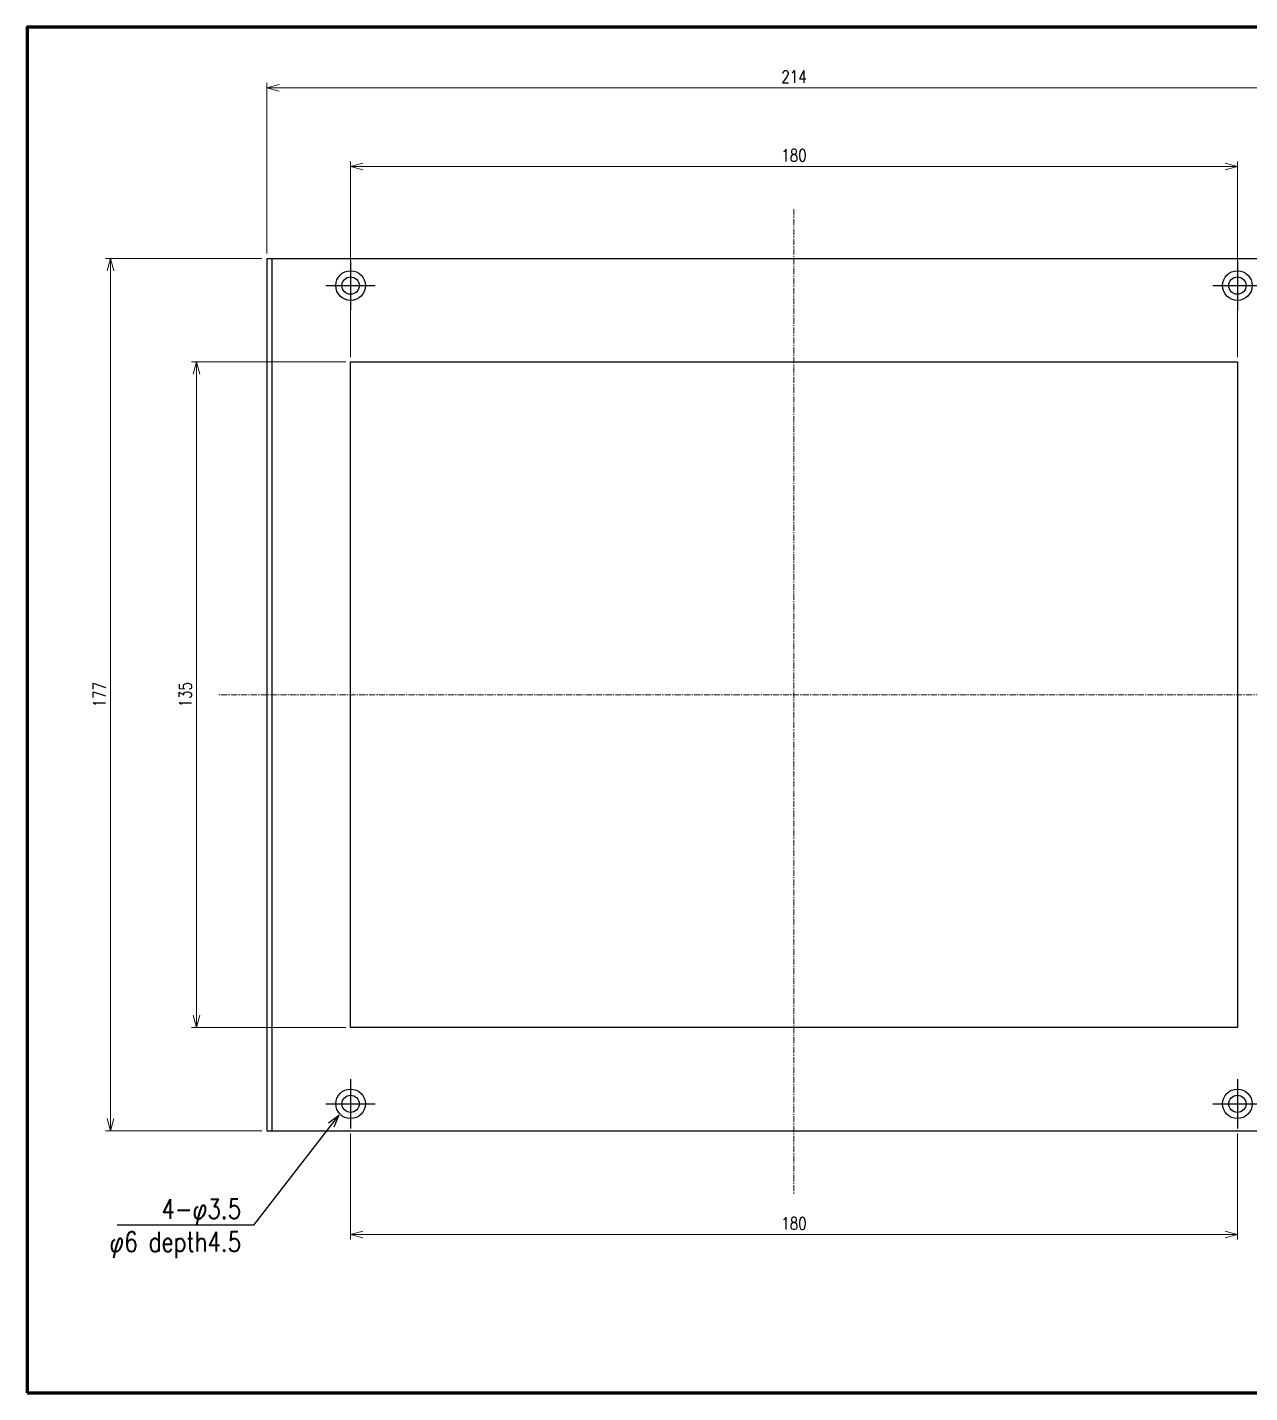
# Model space of a CAD drawing. Header units: millimetres. Extents: x 4 to 387, y 0 to 281.
# Drawn here: x 4 to 252.1, y 4 to 281 of the extents above; entities that cross this region are included whole.
import ezdxf
from ezdxf import colors
from ezdxf.entities.mleader import LeaderData, LeaderLine
from ezdxf.math import Vec2, Vec3

# ---------------------------------------------------------------- set-up
doc = ezdxf.new("R2010")
doc.units = ezdxf.units.MM
doc.linetypes.add('CENTER', pattern=[2, 1.25, -0.25, 0.25, -0.25])
doc.layers.get('0').update_dxf_attribs({"lineweight": 30})
doc.layers.get('Defpoints').update_dxf_attribs({"lineweight": 9})
for name, color, linetype, lineweight in [('2KD_寸法１', 7, 'Continuous', 15), ('2KD_寸法１ @ 1', 7, 'Continuous', 15), ('AUX', 7, 'Continuous', 40)]:
    doc.layers.add(name, color=color, linetype=linetype, lineweight=lineweight)
doc.styles.get("Standard").update_dxf_attribs({"font": 'simplex.shx', "width": 0.8, "bigfont": 'extfont.shx'})
doc.dimstyles.new('KD-STD', dxfattribs={"dimscale": 0, "dimtxt": 2.5, "dimasz": 2.5, "dimexe": 1, "dimexo": 1, "dimgap": 1, "dimtad": 1, "dimdsep": 46, "dimtxsty": 'Standard', "dimblk": 'OPEN30', "dimcen": 0, "dimadec": 0, "dimazin": 0, "dimtfac": 1, "dimtmove": 0, "dimatfit": 3, "dimldrblk": 'OPEN30', "dimfxl": 1, "dimtfill": 1, "dimtolj": 1, "dimtzin": 0, "dimlwd": 15, "dimlwe": 15, "dimarcsym": 0})

# ---------------------------------------------------------------- blocks, each defined once
blk = doc.blocks.new('_Open30')
at = {"lineweight": -2}
for p, q in [((-1, 0.26794919), (0, 0)), ((0, 0), (-1, -0.26794919)), ((0, 0), (-1, 0))]:
    blk.add_line(p, q, dxfattribs=at)
blk = doc.blocks.new('*D29')
at = {"layer": '2KD_寸法１', "color": 0, "lineweight": 15}
for p, q in [((69.62320574902184, 214.1028505936803), (69.62320574902184, 253.7619096492572)), ((72.12320574902184, 252.7619096492572), (247.1232057490218, 252.7619096492572)), ((249.6232057490218, 214.1028505936803), (249.6232057490218, 253.7619096492572))]:
    blk.add_line(p, q, dxfattribs=at)
at = {"layer": 'Defpoints', "color": 0}
for p in [(249.6232057490218, 252.7619096492572), (69.62320574902184, 213.1028505936803), (249.6232057490218, 213.1028505936803)]:
    blk.add_point(p, dxfattribs=at)
at = {"layer": '2KD_寸法１', "color": 0, "lineweight": 15, "xscale": 2.5, "yscale": 2.5, "zscale": 2.5, "rotation": 180}
blk.add_blockref('_Open30', (69.62320574902184, 252.7619096492572), dxfattribs=at)
at = {"layer": '2KD_寸法１', "color": 0, "lineweight": 15, "xscale": 2.5, "yscale": 2.5, "zscale": 2.5}
blk.add_blockref('_Open30', (249.6232057490218, 252.7619096492572), dxfattribs=at)
at = {"layer": '2KD_寸法１', "color": 0, "insert": (159.6232057490218, 255.0119096492572), "char_height": 2.5, "attachment_point": 5, "bg_fill": 3, "box_fill_scale": 1.1, "bg_fill_color": 9, "bg_fill_true_color": 13158600, "bg_fill_transparency": 4393222}
blk.add_mtext('\\A1;180', dxfattribs=at)
blk = doc.blocks.new('*D30')
at = {"layer": '2KD_寸法１', "color": 0, "lineweight": 15}
for p, q in [((52.62320574902185, 235.1028505936803), (52.62320574902185, 269.7286772454959)), ((55.12320574902185, 268.7286772454959), (264.1232057490218, 268.7286772454959)), ((266.6232057490218, 235.1028505936803), (266.6232057490218, 269.7286772454959))]:
    blk.add_line(p, q, dxfattribs=at)
at = {"layer": 'Defpoints', "color": 0}
for p in [(266.6232057490218, 268.7286772454959), (52.62320574902185, 234.1028505936803), (266.6232057490218, 234.1028505936803)]:
    blk.add_point(p, dxfattribs=at)
at = {"layer": '2KD_寸法１', "color": 0, "lineweight": 15, "xscale": 2.5, "yscale": 2.5, "zscale": 2.5, "rotation": 180}
blk.add_blockref('_Open30', (52.62320574902185, 268.7286772454959), dxfattribs=at)
at = {"layer": '2KD_寸法１', "color": 0, "lineweight": 15, "xscale": 2.5, "yscale": 2.5, "zscale": 2.5}
blk.add_blockref('_Open30', (266.6232057490218, 268.7286772454959), dxfattribs=at)
at = {"layer": '2KD_寸法１', "color": 0, "insert": (159.6232057490218, 270.9786772454959), "char_height": 2.5, "attachment_point": 5, "bg_fill": 3, "box_fill_scale": 1.1, "bg_fill_color": 9, "bg_fill_true_color": 13158600, "bg_fill_transparency": 4393942}
blk.add_mtext('\\A1;214', dxfattribs=at)
blk = doc.blocks.new('*D33')
at = {"layer": '2KD_寸法１', "color": 0, "lineweight": 15}
for p, q in [((69.62320574902184, 56.60285059368045), (69.62320574902184, 35.0874633295698)), ((249.6232057490218, 56.60285059368045), (249.6232057490218, 35.0874633295698)), ((72.12320574902184, 36.0874633295698), (247.1232057490218, 36.0874633295698))]:
    blk.add_line(p, q, dxfattribs=at)
at = {"layer": 'Defpoints', "color": 0}
for p in [(69.62320574902184, 57.60285059368045), (249.6232057490218, 57.60285059368045), (249.6232057490218, 36.0874633295698)]:
    blk.add_point(p, dxfattribs=at)
at = {"layer": '2KD_寸法１', "color": 0, "lineweight": 15, "xscale": 2.5, "yscale": 2.5, "zscale": 2.5, "rotation": 180}
blk.add_blockref('_Open30', (69.62320574902184, 36.0874633295698), dxfattribs=at)
at = {"layer": '2KD_寸法１', "color": 0, "lineweight": 15, "xscale": 2.5, "yscale": 2.5, "zscale": 2.5}
blk.add_blockref('_Open30', (249.6232057490218, 36.0874633295698), dxfattribs=at)
at = {"layer": '2KD_寸法１', "color": 0, "insert": (159.6232057490218, 38.3374633295698), "char_height": 2.5, "attachment_point": 5, "bg_fill": 3, "box_fill_scale": 1.1, "bg_fill_color": 9, "bg_fill_true_color": 13158600, "bg_fill_transparency": 4391590}
blk.add_mtext('\\A1;180', dxfattribs=at)
blk = doc.blocks.new('*D34')
at = {"layer": '2KD_寸法１', "color": 0, "lineweight": 15}
for p, q in [((68.62320574902184, 213.1028505936803), (37.35037689261047, 213.1028505936803)), ((38.35037689261044, 80.60285059368044), (38.35037689261047, 210.6028505936803)), ((68.62320574902184, 78.10285059368044), (37.35037689261043, 78.10285059368044))]:
    blk.add_line(p, q, dxfattribs=at)
at = {"layer": 'Defpoints', "color": 0}
for p in [(38.35037689261047, 213.1028505936803), (69.62320574902184, 213.1028505936803), (69.62320574902184, 78.10285059368044)]:
    blk.add_point(p, dxfattribs=at)
at = {"layer": '2KD_寸法１', "color": 0, "lineweight": 15, "xscale": 2.5, "yscale": 2.5, "zscale": 2.5}
for p, rotation in [((38.35037689261047, 213.1028505936803), 90), ((38.35037689261044, 78.10285059368044), 270)]:
    blk.add_blockref('_Open30', p, dxfattribs=dict(at, rotation=rotation))
at = {"layer": '2KD_寸法１', "color": 0, "insert": (36.10037689261043, 145.6028505936804), "char_height": 2.5, "attachment_point": 5, "rotation": 90, "bg_fill": 3, "box_fill_scale": 1.1, "bg_fill_color": 9, "bg_fill_true_color": 13158600, "bg_fill_transparency": 4393846}
blk.add_mtext('\\A1;135', dxfattribs=at)
blk = doc.blocks.new('*D35')
at = {"layer": '2KD_寸法１', "color": 0, "lineweight": 15}
for p, q in [((51.62320574902185, 234.1028505936803), (19.88780640049917, 234.1028505936803)), ((20.88780640049916, 231.6028505936803), (20.88780640049913, 59.60285059368046)), ((51.62320574902185, 57.10285059368045), (19.88780640049913, 57.10285059368046))]:
    blk.add_line(p, q, dxfattribs=at)
at = {"layer": 'Defpoints', "color": 0}
for p in [(52.62320574902185, 234.1028505936803), (20.88780640049913, 57.10285059368046), (52.62320574902185, 57.10285059368045)]:
    blk.add_point(p, dxfattribs=at)
at = {"layer": '2KD_寸法１', "color": 0, "lineweight": 15, "xscale": 2.5, "yscale": 2.5, "zscale": 2.5}
for p, rotation in [((20.88780640049917, 234.1028505936803), 90), ((20.88780640049913, 57.10285059368046), 270)]:
    blk.add_blockref('_Open30', p, dxfattribs=dict(at, rotation=rotation))
at = {"layer": '2KD_寸法１', "color": 0, "insert": (18.63780640049913, 145.6028505936804), "char_height": 2.5, "attachment_point": 5, "rotation": 90, "bg_fill": 3, "box_fill_scale": 1.1, "bg_fill_color": 9, "bg_fill_true_color": 13158600, "bg_fill_transparency": 4393954}
blk.add_mtext('\\A1;177', dxfattribs=at)
blk = doc.blocks.new('A$C23C62208')
for p, q in [((-106.9999999999999, 0), (106.9999999999999, 0)), ((-106.9999999999999, 0), (-106.9999999999999, -176.9999999999999)), ((-105.9999999999999, 0), (-105.9999999999999, -176.9999999999999)), ((105.9999999999999, 0), (105.9999999999999, -176.9999999999999)), ((106.9999999999999, -176.9999999999999), (106.9999999999999, 0)), ((-89.99999999999994, -0.5), (-89.99999999999994, -10.5)), ((89.99999999999994, -0.5), (89.99999999999994, -10.5)), ((-94.99999999999994, -5.499999999999886), (-84.99999999999991, -5.499999999999886)), ((84.99999999999991, -5.499999999999886), (94.99999999999994, -5.499999999999886)), ((-89.99999999999994, -21), (89.99999999999994, -21)), ((-89.99999999999994, -155.9999999999999), (-89.99999999999994, -21)), ((89.99999999999994, -21), (89.99999999999994, -155.9999999999999)), ((89.99999999999994, -155.9999999999999), (-89.99999999999994, -155.9999999999999)), ((-89.99999999999994, -166.4999999999999), (-89.99999999999994, -176.4999999999998)), ((89.99999999999994, -166.4999999999999), (89.99999999999994, -176.4999999999998)), ((-94.99999999999994, -171.4999999999999), (-84.99999999999991, -171.4999999999999)), ((84.99999999999991, -171.4999999999999), (94.99999999999994, -171.4999999999999)), ((-106.9999999999999, -176.9999999999999), (106.9999999999999, -176.9999999999999)), ((98.99999999999996, -190.4999999999999), (98.99999999999996, -176.9999999999999)), ((101.9999999999999, -190.4999999999999), (101.9999999999999, -176.9999999999999)), ((111.5999999999999, -191.9999999999999), (103.4999999999999, -191.9999999999999)), ((111.5999999999999, -194.9999999999999), (103.4999999999999, -194.9999999999999))]:
    blk.add_line(p, q)
for points in [[(111.5499999999999, -194.9999999999999), (111.5150999999999, -194.9971999999979), (111.4805000000001, -194.9885999999968), (111.4464999999998, -194.9744999999964), (111.4131999999999, -194.9547999999921), (111.3810000000001, -194.9296999999931), (111.3499999999999, -194.8994999999993), (111.3205999999999, -194.8643999999912), (111.2929, -194.8245000000023), (111.2671999999999, -194.7802999999984), (111.2435999999999, -194.7320999999936), (111.2222999999999, -194.6800999999976), (111.2035999999999, -194.6249999999999), (111.1874999999999, -194.5668999999904), (111.1740999999999, -194.5064999999885), (111.1636000000001, -194.4440999999931), (111.1561, -194.3802999999897), (111.1514999999999, -194.3153999999919), (111.1500000000001, -194.2499999999999), (111.1514999999999, -194.1845999999931), (111.1561, -194.1196999999954), (111.1636000000001, -194.0558999999919), (111.1740999999999, -193.9934999999966), (111.1874999999999, -193.9330999999945), (111.2035999999999, -193.8749999999999), (111.2222999999999, -193.819900000002), (111.2435999999999, -193.7678999999914), (111.2671999999999, -193.7197000000013), (111.2929, -193.6754999999972), (111.3205999999999, -193.6355999999938), (111.3499999999999, -193.6005), (111.3810000000001, -193.5702999999918), (111.4131999999999, -193.5451999999931), (111.4464999999998, -193.5254999999886), (111.4805000000001, -193.5113999999883), (111.5150999999999, -193.5028000000018), (111.5499999999999, -193.4999999999999)], [(111.5499999999999, -193.4999999999999), (111.5065999999999, -193.4885999999968), (111.4645, -193.4547999999921), (111.4249999999999, -193.3994999999994), (111.3892999999999, -193.3245999999924), (111.3585, -193.2320999999936), (111.3334999999999, -193.1249999999998), (111.3151, -193.0064999999885), (111.3037999999999, -192.8802999999897), (111.2999999999999, -192.7499999999999), (111.3037999999999, -192.6198000000002), (111.3151, -192.4934999999966), (111.3334999999999, -192.3749999999999), (111.3585, -192.2678999999913), (111.3892999999999, -192.1754999999972), (111.4249999999999, -192.1005000000002), (111.4645, -192.0452999999976), (111.5065999999999, -192.0113999999882), (111.5499999999999, -191.9999999999999)], [(111.5499999999999, -193.4999999999999), (111.5933999999999, -193.5113999999883), (111.6355000000001, -193.5452999999978), (111.6749999999999, -193.6005), (111.7107000000001, -193.6754999999972), (111.7415000000001, -193.7678999999914), (111.7664999999999, -193.8749999999999), (111.7849000000001, -193.9934999999966), (111.7961999999999, -194.1198000000002), (111.7999999999999, -194.2499999999999), (111.7961999999999, -194.3802999999897), (111.7849000000001, -194.5064999999885), (111.7664999999999, -194.6249999999999), (111.7415000000001, -194.7320999999936), (111.7107000000001, -194.8245999999925), (111.6749999999999, -194.8994999999993), (111.6355000000001, -194.9547999999921), (111.5933999999999, -194.9885999999968), (111.5499999999999, -194.9999999999999)]]:
    blk.add_lwpolyline(points)
for centre, radius in [((-89.99999999999994, -5.499999999999886), 3), ((89.99999999999994, -5.499999999999886), 3), ((-89.99999999999994, -5.499999999999886), 1.75), ((89.99999999999994, -5.499999999999886), 1.75), ((-89.99999999999994, -171.4999999999999), 3), ((89.99999999999994, -171.4999999999999), 3), ((-89.99999999999994, -171.4999999999999), 1.75), ((89.99999999999994, -171.4999999999999), 1.75)]:
    blk.add_circle(centre, radius)
for radius in [4.5, 1.5]:
    blk.add_arc((103.4999999999999, -190.4999999999999), radius, 180, 270)

msp = doc.modelspace()

# ---------------------------------------------------------------- linework, layer by layer
at = {"layer": '2KD_寸法１', "color": 2, "linetype": 'CENTER'}
for p, q in [((159.623205749022, 244.1028505936803), (159.623205749022, 44.10285059368044)), ((276.6232057490218, 145.6028505936804), (42.62320574902196, 145.6028505936804))]:
    msp.add_line(p, q, dxfattribs=at)
at = {"layer": 'AUX', "lineweight": 70}
msp.add_lwpolyline([(3.999999758280865, 4.000000249163575), (386.9999997582809, 4.000000249163575), (386.9999997582809, 281.0000002491635), (3.999999758280865, 281.0000002491635)], close=True, dxfattribs=at)

# ---------------------------------------------------------------- leaders
at = {"layer": '2KD_寸法１ @ 1'}
ml = msp.add_multileader_mtext('Standard', dxfattribs=at)
ml.set_content('4-φ3.5\\Pφ6 depth4.5', color=256)
ml.set_leader_properties()
ml.set_arrow_properties(name='OPEN30')
ml.build(insert=Vec2(0, 0))
ml.multileader.update_dxf_attribs({"text_right_attachment_type": 6, "dogleg_length": 1.5, "arrow_head_size": 2.5})
ctx = ml.context
ctx.base_point, ctx.arrow_head_size, ctx.landing_gap_size, ctx.plane_origin = Vec3(17.97696473901181, 40.62182113914216), 2.5, 1, Vec3(67.22102262354154, 60.28805765284858)
ctx.right_attachment, ctx.text_align_type = 6, 2
notes = []
notes.append((ctx, [(0, (1, 1, 0), (49.9112504532975, 37.9551544724755), (-1, 0), 1.5, [(0, [(67.22102262354154, 60.28805765284858)], 0, [])])]))
ctx.mtext.insert, ctx.mtext.alignment, ctx.mtext.flow_direction = Vec3(47.4112504532975, 43.28848780580876), 3, 5
for ctx, leaders in notes:
    for number, flags, end, landing, length, lines in leaders:
        leader = LeaderData()
        leader.index, (leader.has_last_leader_line, leader.has_dogleg_vector, leader.attachment_direction) = number, flags
        leader.last_leader_point, leader.dogleg_vector, leader.dogleg_length = Vec3(end), Vec3(landing), length
        for number, points, colour, breaks in lines:
            line = LeaderLine()
            line.index, line.vertices, line.color, line.breaks = number, Vec3.list(points), colors.encode_raw_color(colour), breaks
            leader.lines.append(line)
        ctx.leaders.append(leader)

# ---------------------------------------------------------------- next in the draw order: dimensions: what is measured, and where the dimension line sits
for base, p1, p2, picture, middle in [((249.6232057490218, 252.7619096492572), (69.62320574902184, 213.1028505936803), (249.6232057490218, 213.1028505936803), '*D29', (159.6232057490218, 255.0119096492572)), ((249.6232057490218, 36.0874633295698), (69.62320574902184, 57.60285059368045), (249.6232057490218, 57.60285059368045), '*D33', (159.6232057490218, 38.3374633295698))]:
    dim = msp.add_linear_dim(base=base, p1=p1, p2=p2, dimstyle='KD-STD', override={"dimscale": 1, "dimtix": 0, "dimtofl": 1, "dimtmove": 0, "dimatfit": 3, "dimtfillclr": 256}, dxfattribs=at)
    dim.commit()
    dim.dimension.update_dxf_attribs({"geometry": picture, "text_midpoint": middle})

# ---------------------------------------------------------------- next in the draw order: dimensions: what is measured, and where the dimension line sits
dim = msp.add_linear_dim(base=(266.6232057490218, 268.7286772454959), p1=(52.62320574902185, 234.1028505936803), p2=(266.6232057490218, 234.1028505936803), dimstyle='KD-STD', override={"dimscale": 1, "dimtix": 0, "dimtofl": 1, "dimtmove": 0, "dimatfit": 3, "dimtfillclr": 256}, dxfattribs=at)
dim.commit()
dim.dimension.update_dxf_attribs({"geometry": '*D30', "text_midpoint": (159.6232057490218, 270.9786772454959)})
dim = msp.add_linear_dim(base=(38.35037689261047, 213.1028505936803), p1=(69.62320574902184, 78.10285059368044), p2=(69.62320574902184, 213.1028505936803), angle=90, dimstyle='KD-STD', override={"dimscale": 1, "dimtix": 0, "dimtofl": 1, "dimtmove": 0, "dimatfit": 3, "dimtfillclr": 256}, dxfattribs=at)
dim.commit()
dim.dimension.update_dxf_attribs({"geometry": '*D34', "text_midpoint": (36.10037689261043, 145.6028505936804)})

# ---------------------------------------------------------------- next in the draw order: dimensions: what is measured, and where the dimension line sits
dim = msp.add_linear_dim(base=(20.88780640049913, 57.10285059368046), p1=(52.62320574902185, 234.1028505936803), p2=(52.62320574902185, 57.10285059368045), angle=90, dimstyle='KD-STD', override={"dimscale": 1, "dimtix": 0, "dimtofl": 1, "dimtmove": 0, "dimatfit": 3, "dimtfillclr": 256}, dxfattribs=at)
dim.commit()
dim.dimension.update_dxf_attribs({"geometry": '*D35', "text_midpoint": (18.63780640049913, 145.6028505936804)})

# ---------------------------------------------------------------- next in the draw order: block references
msp.add_blockref('A$C23C62208', (159.6232057490217, 234.1028505936803))

doc.saveas('drawing.dxf')
